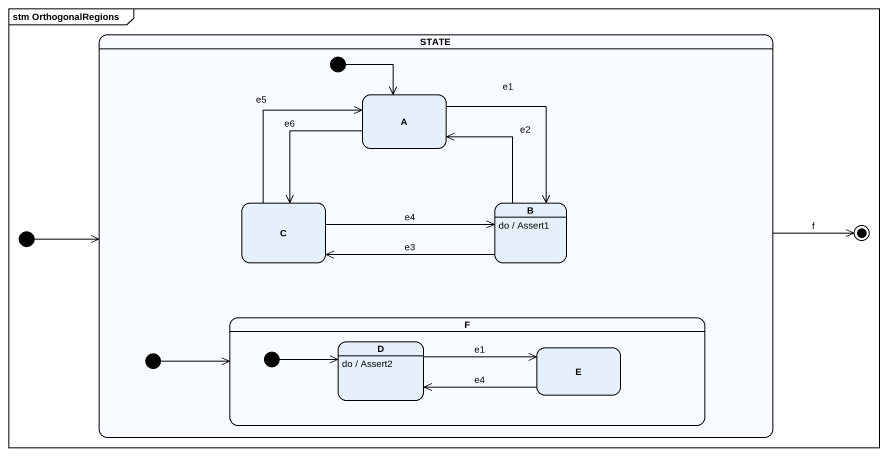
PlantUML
@startuml
mainframe stm OrthogonalRegions
hide empty description
state "STATE" as STATE_ {
  state initial1 <<start>>
  state A
  state C
  state B
  B : do / Assert1
  state F {
    state D
    D : do / Assert2
    state E
    [*] -right-> D
  }
  state initial3 <<start>>
}
[*] -right-> STATE_
initial1 --> A
A --> C : e6
A --> B : e1
C -up-> A : e5
C -right-> B : e4
B -up-> A : e2
B -left-> C : e3
initial3 -right-> F
D -right-> E : e1
E -left-> D : e4
STATE_ -right-> [*] : f
@enduml
